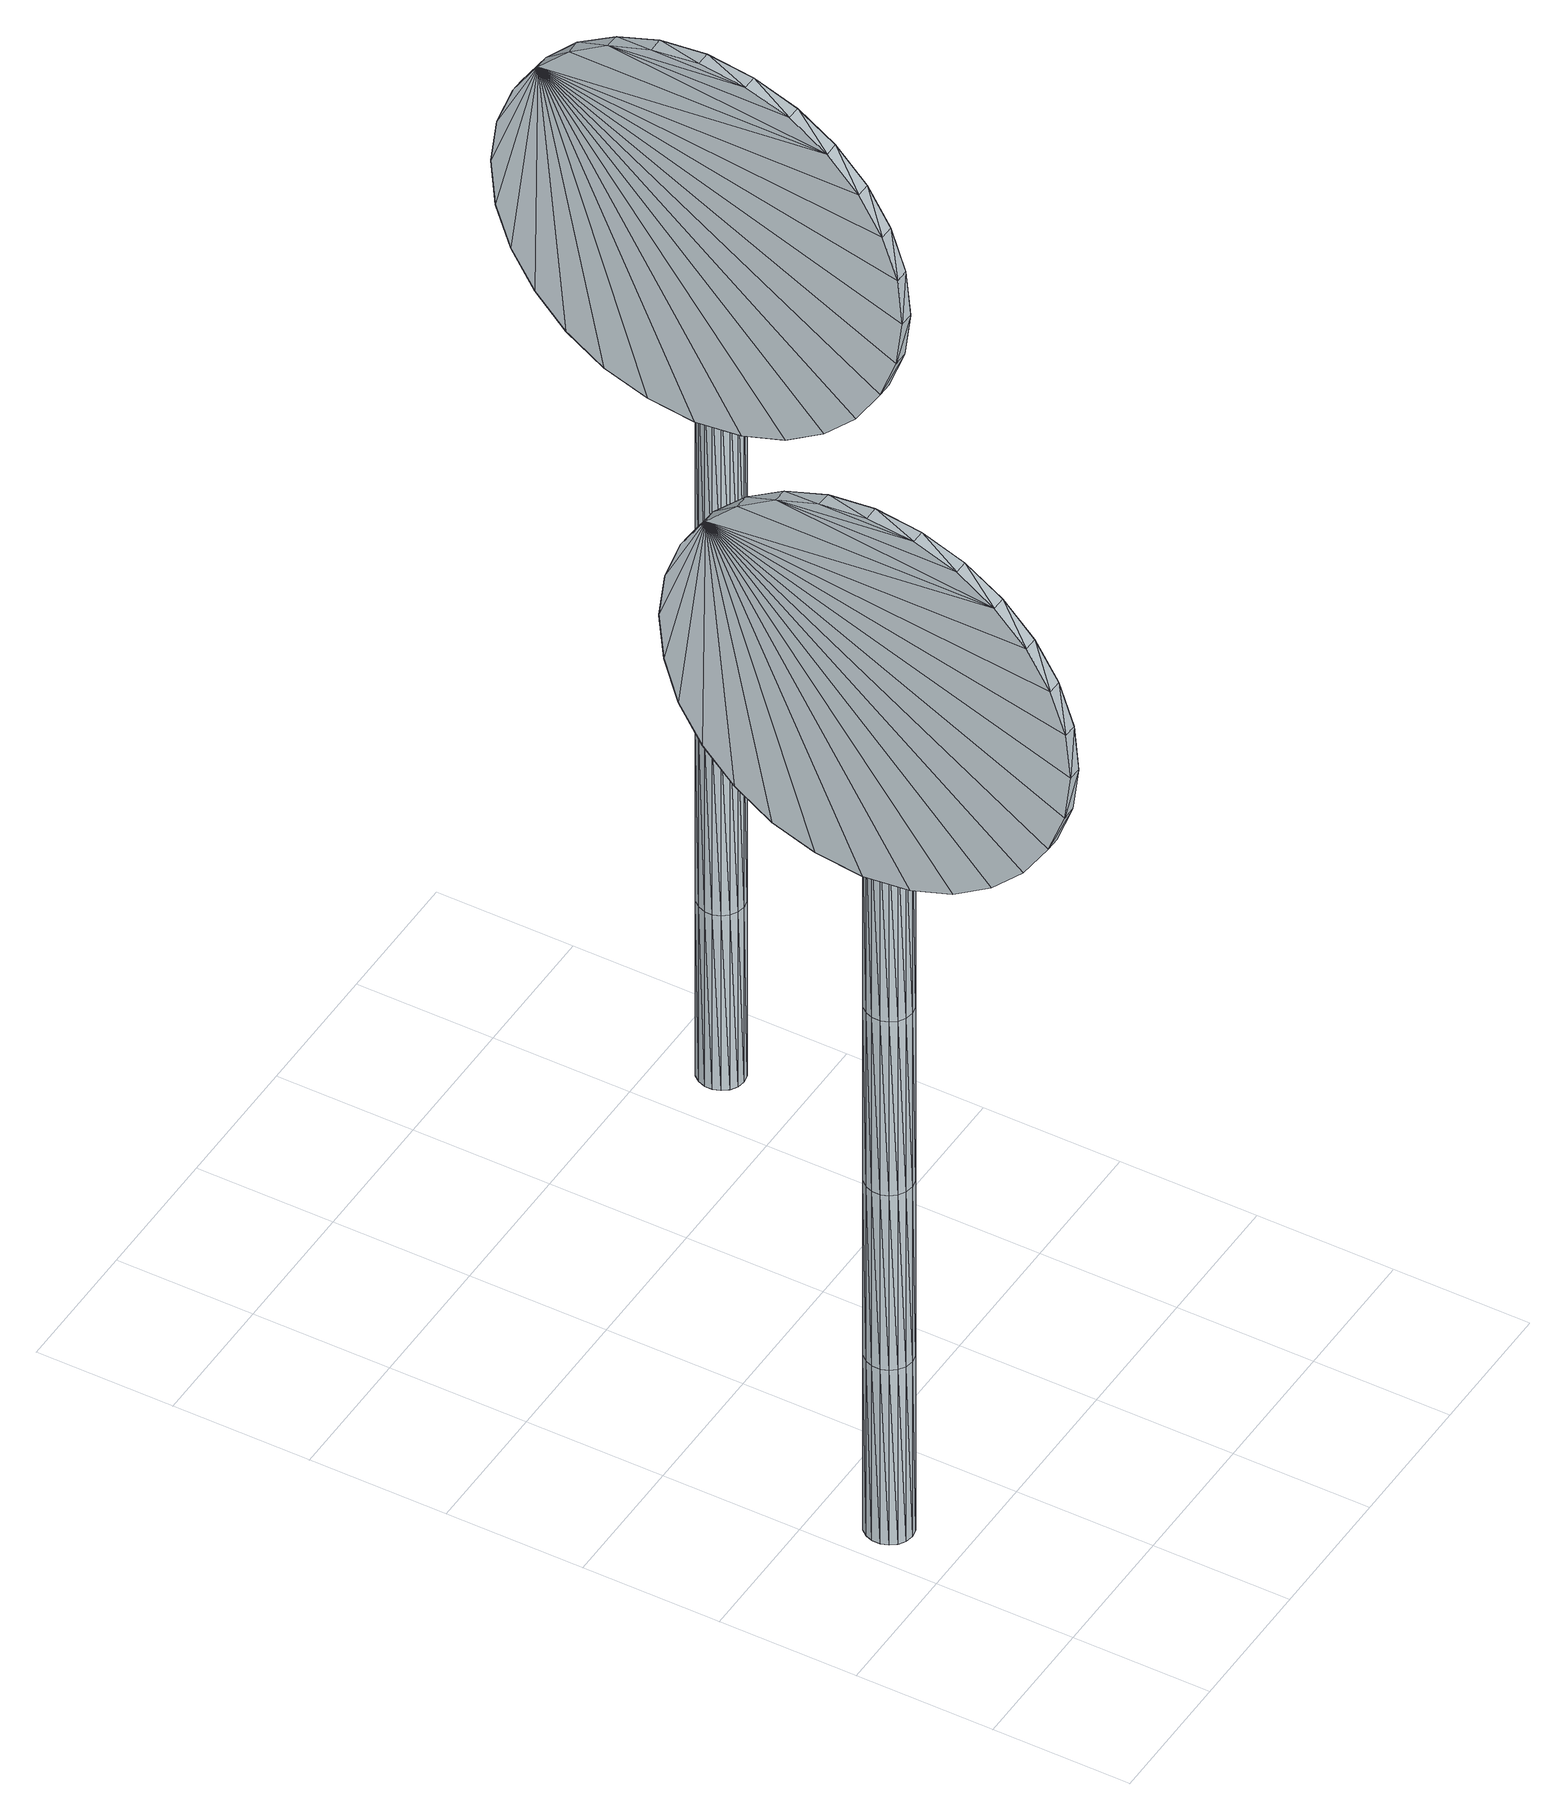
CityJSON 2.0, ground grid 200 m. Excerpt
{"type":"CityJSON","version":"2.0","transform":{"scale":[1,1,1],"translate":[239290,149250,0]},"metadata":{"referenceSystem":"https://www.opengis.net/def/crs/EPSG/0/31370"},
"CityObjects":{
"object1":{"type":"GenericCityObject","attributes":{"cluster":99,"mean_distance_to_centroid":0.0579,"new_centroid_x":239242.66,"new_centroid_y":149634.12,"mean_distance_to_camera":11.55,"H1":0,"H2":0,"Z_final":111.85,"cluster2":-1,"proj_x":239242.99,"proj_y":149637.24,"id_line":91481,"bearing_l":276.12,"distance":3.14,"orientation":"left","G_obj":96.12},"geometry":[{"type":"MultiSurface","lod":"2","boundaries":[[[0,1,2]],[[2,1,3]],[[3,1,4]],[[4,1,5]],[[5,1,6]],[[1,7,6]],[[1,8,7]],[[1,9,8]],[[1,10,9]],[[1,11,10]],[[1,12,11]],[[1,13,12]],[[1,14,13]],[[15,14,1]],[[16,15,1]],[[17,16,1]],[[18,17,1]],[[0,18,1]],[[19,20,0]],[[19,0,2]],[[21,19,2]],[[21,2,3]],[[21,3,22]],[[22,3,4]],[[22,4,23]],[[23,4,5]],[[23,5,24]],[[24,5,6]],[[24,6,25]],[[25,6,7]],[[25,7,26]],[[26,7,8]],[[26,8,27]],[[8,9,27]],[[27,9,28]],[[9,10,28]],[[10,29,28]],[[10,11,29]],[[11,30,29]],[[11,12,30]],[[30,12,31]],[[31,12,13]],[[31,13,32]],[[32,13,14]],[[32,14,33]],[[33,14,15]],[[33,15,34]],[[34,15,16]],[[34,16,35]],[[35,16,17]],[[36,35,17]],[[18,36,17]],[[20,36,18]],[[20,18,0]],[[37,38,20]],[[37,20,19]],[[39,37,19]],[[21,39,19]],[[39,21,40]],[[40,21,22]],[[40,22,41]],[[41,22,23]],[[41,23,42]],[[42,23,24]],[[42,24,43]],[[43,24,25]],[[43,25,44]],[[44,25,26]],[[26,45,44]],[[26,27,45]],[[27,46,45]],[[27,28,46]],[[28,47,46]],[[28,29,47]],[[47,29,48]],[[29,30,48]],[[48,30,49]],[[49,30,31]],[[49,31,50]],[[50,31,32]],[[50,32,51]],[[51,32,33]],[[51,33,52]],[[52,33,34]],[[52,34,53]],[[53,34,35]],[[54,53,35]],[[54,35,36]],[[38,54,36]],[[38,36,20]],[[55,56,38]],[[55,38,37]],[[57,55,37]],[[57,37,39]],[[57,39,58]],[[58,39,40]],[[58,40,59]],[[59,40,41]],[[59,41,60]],[[60,41,42]],[[60,42,61]],[[61,42,43]],[[61,43,62]],[[62,43,44]],[[44,63,62]],[[44,45,63]],[[45,64,63]],[[45,46,64]],[[46,65,64]],[[46,47,65]],[[47,66,65]],[[47,48,66]],[[66,48,67]],[[67,48,49]],[[67,49,68]],[[68,49,50]],[[68,50,69]],[[69,50,51]],[[69,51,70]],[[70,51,52]],[[70,52,71]],[[71,52,53]],[[72,71,53]],[[72,53,54]],[[56,72,54]],[[56,54,38]],[[73,74,56]],[[73,56,55]],[[75,73,55]],[[75,55,57]],[[75,57,76]],[[76,57,58]],[[76,58,77]],[[77,58,59]],[[77,59,78]],[[78,59,60]],[[78,60,79]],[[79,60,61]],[[79,61,80]],[[80,61,62]],[[62,81,80]],[[62,63,81]],[[63,82,81]],[[63,64,82]],[[64,83,82]],[[64,65,83]],[[65,84,83]],[[65,66,84]],[[84,66,85]],[[85,66,67]],[[85,67,86]],[[86,67,68]],[[86,68,87]],[[87,68,69]],[[87,69,88]],[[88,69,70]],[[88,70,89]],[[89,70,71]],[[90,89,71]],[[90,71,72]],[[74,90,72]],[[74,72,56]],[[91,92,74]],[[91,74,73]],[[93,91,73]],[[93,73,75]],[[93,75,94]],[[94,75,76]],[[94,76,95]],[[95,76,77]],[[95,77,96]],[[96,77,78]],[[96,78,97]],[[97,78,79]],[[97,79,98]],[[98,79,80]],[[80,99,98]],[[80,81,99]],[[81,100,99]],[[81,82,100]],[[82,101,100]],[[82,83,101]],[[83,102,101]],[[83,84,102]],[[102,84,103]],[[103,84,85]],[[103,85,104]],[[104,85,86]],[[104,86,105]],[[105,86,87]],[[105,87,106]],[[106,87,88]],[[106,88,107]],[[107,88,89]],[[108,107,89]],[[108,89,90]],[[92,108,90]],[[92,90,74]],[[92,91,109]],[[91,93,109]],[[93,94,109]],[[94,95,109]],[[95,96,109]],[[109,96,97]],[[109,97,98]],[[109,98,99]],[[109,99,100]],[[109,100,101]],[[109,101,102]],[[109,102,103]],[[109,103,104]],[[105,109,104]],[[106,109,105]],[[107,109,106]],[[108,109,107]],[[92,109,108]],[[110,111,112]],[[113,112,114]],[[115,112,113]],[[116,112,115]],[[117,112,116]],[[118,112,117]],[[119,112,118]],[[120,112,119]],[[121,112,120]],[[122,112,121]],[[122,123,112]],[[123,110,112]],[[111,124,112]],[[124,125,112]],[[125,126,112]],[[126,127,112]],[[127,128,112]],[[128,129,112]],[[129,130,112]],[[130,131,112]],[[112,131,132]],[[131,133,132]],[[131,134,133]],[[133,134,135]],[[133,135,136]],[[135,137,136]],[[133,136,138]],[[136,139,138]],[[136,137,139]],[[137,140,139]],[[137,135,140]],[[135,141,140]],[[135,134,141]],[[134,142,141]],[[134,131,142]],[[131,143,142]],[[131,130,143]],[[143,130,144]],[[144,130,129]],[[144,129,145]],[[145,129,128]],[[145,128,146]],[[146,127,147]],[[147,127,126]],[[147,126,148]],[[148,126,125]],[[148,125,149]],[[149,125,124]],[[150,149,124]],[[150,124,111]],[[151,150,111]],[[151,111,110]],[[152,151,110]],[[152,110,123]],[[146,128,127]],[[153,123,122]],[[154,153,122]],[[154,122,121]],[[155,154,121]],[[155,121,120]],[[156,155,120]],[[156,120,119]],[[157,156,119]],[[157,119,118]],[[157,118,158]],[[158,118,117]],[[158,117,159]],[[153,152,123]],[[159,117,116]],[[159,116,160]],[[160,116,115]],[[160,115,161]],[[161,115,113]],[[161,113,162]],[[162,113,114]],[[162,114,163]],[[163,114,112]],[[163,112,164]],[[164,112,132]],[[132,165,164]],[[132,133,165]],[[133,138,165]],[[138,139,140]],[[161,162,163]],[[160,161,163]],[[159,160,163]],[[158,159,163]],[[157,158,163]],[[156,157,163]],[[155,156,163]],[[154,155,163]],[[153,154,163]],[[153,163,152]],[[152,163,151]],[[151,163,150]],[[150,163,149]],[[149,163,148]],[[148,163,147]],[[147,163,146]],[[146,163,145]],[[145,163,144]],[[144,163,143]],[[143,163,142]],[[163,164,142]],[[142,164,165]],[[142,165,141]],[[165,140,141]],[[165,138,140]],[[166,167,168]],[[168,167,169]],[[170,168,169]],[[170,169,171]],[[170,171,172]],[[172,171,173]],[[172,173,174]],[[174,173,175]],[[174,175,176]],[[176,175,177]],[[176,177,178]],[[178,177,179]],[[178,179,180]],[[180,179,181]],[[180,181,182]],[[182,181,183]],[[182,183,184]],[[184,183,185]],[[184,185,186]],[[186,185,187]],[[186,187,188]],[[188,187,189]],[[188,189,190]],[[190,189,191]],[[192,190,191]],[[192,191,193]],[[194,192,193]],[[194,193,195]],[[196,194,195]],[[196,195,197]],[[198,196,197]],[[198,197,199]],[[200,198,199]],[[200,199,201]],[[202,200,201]],[[202,201,203]],[[204,202,203]],[[204,203,205]],[[206,204,205]],[[206,205,207]],[[208,206,207]],[[208,207,209]],[[210,208,209]],[[210,209,211]],[[212,210,211]],[[212,211,213]],[[214,212,213]],[[214,213,215]],[[216,214,215]],[[216,215,217]],[[216,217,218]],[[218,217,219]],[[218,219,220]],[[220,219,221]],[[220,221,222]],[[222,221,223]],[[222,223,224]],[[224,223,225]],[[224,225,226]],[[226,225,227]],[[226,227,228]],[[228,227,229]],[[228,229,230]],[[230,229,231]],[[230,231,232]],[[232,231,233]],[[232,233,234]],[[234,233,235]],[[234,235,236]],[[236,235,237]],[[238,236,237]],[[238,237,239]],[[238,239,240]],[[240,239,241]],[[241,242,240]],[[241,243,242]],[[242,243,244]],[[244,243,245]],[[244,245,246]],[[246,245,247]],[[246,247,248]],[[248,247,249]],[[248,249,250]],[[250,249,251]],[[250,251,252]],[[252,251,253]],[[252,253,254]],[[254,253,255]],[[254,255,256]],[[256,255,257]],[[256,257,258]],[[258,257,259]],[[258,259,260]],[[260,259,261]],[[260,261,262]],[[262,261,263]],[[262,263,264]],[[264,263,265]],[[264,265,266]],[[266,265,267]],[[267,268,266]],[[267,269,268]],[[269,270,268]],[[269,271,270]],[[271,272,270]],[[271,273,272]],[[273,274,272]],[[273,275,274]],[[275,276,274]],[[275,277,276]],[[277,278,276]],[[277,279,278]],[[279,280,278]],[[279,281,280]],[[281,282,280]],[[281,283,282]],[[283,284,282]],[[283,285,284]],[[285,286,284]],[[285,287,286]],[[287,288,286]],[[287,289,288]],[[288,289,290]],[[290,289,291]],[[290,291,292]],[[292,291,293]],[[292,293,294]],[[294,293,295]],[[294,295,296]],[[296,295,297]],[[296,297,298]],[[298,297,299]],[[298,299,300]],[[300,299,301]],[[300,301,302]],[[302,301,303]],[[302,303,304]],[[304,303,305]],[[304,305,306]],[[306,305,307]],[[306,307,308]],[[308,307,309]],[[308,309,310]],[[310,309,311]],[[310,311,312]],[[312,311,313]],[[313,166,312]],[[313,167,166]],[[169,167,313]],[[169,313,171]],[[171,313,311]],[[173,171,311]],[[173,311,309]],[[175,173,309]],[[175,309,307]],[[177,175,307]],[[177,307,305]],[[179,177,305]],[[179,305,303]],[[181,179,303]],[[181,303,301]],[[183,181,301]],[[183,301,299]],[[183,299,297]],[[185,183,297]],[[185,297,295]],[[187,185,295]],[[187,295,293]],[[187,293,291]],[[189,187,291]],[[189,291,289]],[[189,289,287]],[[189,287,285]],[[191,189,285]],[[191,285,283]],[[193,191,283]],[[195,193,283]],[[195,283,281]],[[197,195,281]],[[199,197,281]],[[201,199,281]],[[201,281,279]],[[203,201,279]],[[205,203,279]],[[205,279,277]],[[205,277,207]],[[207,277,209]],[[209,277,275]],[[209,275,211]],[[211,275,273]],[[211,273,213]],[[213,273,271]],[[213,271,215]],[[215,271,269]],[[215,269,217]],[[217,269,219]],[[219,269,267]],[[219,267,221]],[[221,267,265]],[[221,265,223]],[[223,265,263]],[[223,263,225]],[[225,263,261]],[[225,261,227]],[[227,261,259]],[[227,259,229]],[[229,259,257]],[[229,257,255]],[[229,255,231]],[[231,255,253]],[[231,253,233]],[[233,253,251]],[[233,251,235]],[[251,249,235]],[[235,249,247]],[[235,247,237]],[[247,245,237]],[[237,245,243]],[[237,243,239]],[[239,243,241]],[[238,240,242]],[[168,312,166]],[[170,312,168]],[[170,310,312]],[[172,310,170]],[[172,308,310]],[[174,308,172]],[[174,306,308]],[[176,306,174]],[[176,304,306]],[[178,304,176]],[[178,302,304]],[[180,302,178]],[[180,300,302]],[[182,300,180]],[[182,298,300]],[[182,296,298]],[[184,296,182]],[[184,294,296]],[[186,294,184]],[[186,292,294]],[[186,290,292]],[[188,290,186]],[[188,288,290]],[[188,286,288]],[[188,284,286]],[[190,284,188]],[[190,282,284]],[[192,282,190]],[[194,282,192]],[[194,280,282]],[[196,280,194]],[[198,280,196]],[[200,280,198]],[[200,278,280]],[[202,278,200]],[[204,278,202]],[[204,276,278]],[[204,206,276]],[[206,208,276]],[[208,274,276]],[[208,210,274]],[[210,272,274]],[[210,212,272]],[[212,270,272]],[[212,214,270]],[[214,268,270]],[[214,216,268]],[[216,218,268]],[[218,266,268]],[[218,220,266]],[[220,264,266]],[[220,222,264]],[[222,262,264]],[[222,224,262]],[[224,260,262]],[[224,226,260]],[[226,258,260]],[[226,228,258]],[[228,256,258]],[[228,254,256]],[[228,230,254]],[[230,252,254]],[[230,232,252]],[[232,250,252]],[[232,234,250]],[[250,234,248]],[[234,246,248]],[[234,236,246]],[[246,236,244]],[[236,242,244]],[[236,238,242]],[[314,315,316]],[[316,315,317]],[[318,316,317]],[[318,317,319]],[[318,319,320]],[[320,319,321]],[[320,321,322]],[[322,321,323]],[[322,323,324]],[[324,323,325]],[[324,325,326]],[[326,325,327]],[[326,327,328]],[[328,327,329]],[[328,329,330]],[[330,329,331]],[[330,331,332]],[[332,331,333]],[[332,333,334]],[[334,333,335]],[[334,335,336]],[[336,335,337]],[[336,337,338]],[[338,337,339]],[[340,338,339]],[[340,339,341]],[[342,340,341]],[[342,341,343]],[[344,342,343]],[[344,343,345]],[[346,344,345]],[[346,345,347]],[[348,346,347]],[[348,347,349]],[[350,348,349]],[[350,349,351]],[[352,350,351]],[[352,351,353]],[[354,352,353]],[[354,353,355]],[[356,354,355]],[[356,355,357]],[[358,356,357]],[[358,357,359]],[[360,358,359]],[[360,359,361]],[[362,360,361]],[[362,361,363]],[[364,362,363]],[[364,363,365]],[[364,365,366]],[[366,365,367]],[[366,367,368]],[[368,367,369]],[[368,369,370]],[[370,369,371]],[[370,371,372]],[[372,371,373]],[[372,373,374]],[[374,373,375]],[[374,375,376]],[[376,375,377]],[[376,377,378]],[[378,377,379]],[[378,379,380]],[[380,379,381]],[[380,381,382]],[[382,381,383]],[[382,383,384]],[[384,383,385]],[[386,384,385]],[[386,385,387]],[[386,387,388]],[[388,387,389]],[[389,390,388]],[[389,391,390]],[[390,391,392]],[[392,391,393]],[[392,393,394]],[[394,393,395]],[[394,395,396]],[[396,395,397]],[[396,397,398]],[[398,397,399]],[[398,399,400]],[[400,399,401]],[[400,401,402]],[[402,401,403]],[[402,403,404]],[[404,403,405]],[[404,405,406]],[[406,405,407]],[[406,407,408]],[[408,407,409]],[[408,409,410]],[[410,409,411]],[[410,411,412]],[[412,411,413]],[[412,413,414]],[[414,413,415]],[[415,416,414]],[[415,417,416]],[[417,418,416]],[[417,419,418]],[[419,420,418]],[[419,421,420]],[[421,422,420]],[[421,423,422]],[[423,424,422]],[[423,425,424]],[[425,426,424]],[[425,427,426]],[[427,428,426]],[[427,429,428]],[[429,430,428]],[[429,431,430]],[[431,432,430]],[[431,433,432]],[[433,434,432]],[[433,435,434]],[[435,436,434]],[[435,437,436]],[[436,437,438]],[[438,437,439]],[[438,439,440]],[[440,439,441]],[[440,441,442]],[[442,441,443]],[[442,443,444]],[[444,443,445]],[[444,445,446]],[[446,445,447]],[[446,447,448]],[[448,447,449]],[[448,449,450]],[[450,449,451]],[[450,451,452]],[[452,451,453]],[[452,453,454]],[[454,453,455]],[[454,455,456]],[[456,455,457]],[[456,457,458]],[[458,457,459]],[[458,459,460]],[[460,459,461]],[[461,314,460]],[[461,315,314]],[[317,315,461]],[[317,461,319]],[[319,461,459]],[[321,319,459]],[[321,459,457]],[[323,321,457]],[[323,457,455]],[[325,323,455]],[[325,455,453]],[[327,325,453]],[[327,453,451]],[[329,327,451]],[[329,451,449]],[[331,329,449]],[[331,449,447]],[[331,447,445]],[[333,331,445]],[[333,445,443]],[[335,333,443]],[[335,443,441]],[[335,441,439]],[[337,335,439]],[[337,439,437]],[[337,437,435]],[[337,435,433]],[[339,337,433]],[[339,433,431]],[[341,339,431]],[[343,341,431]],[[343,431,429]],[[345,343,429]],[[347,345,429]],[[349,347,429]],[[349,429,427]],[[351,349,427]],[[353,351,427]],[[353,427,425]],[[353,425,355]],[[355,425,357]],[[357,425,423]],[[357,423,359]],[[359,423,421]],[[359,421,361]],[[361,421,419]],[[361,419,363]],[[363,419,417]],[[363,417,365]],[[365,417,367]],[[367,417,415]],[[367,415,369]],[[369,415,413]],[[369,413,371]],[[371,413,411]],[[371,411,373]],[[373,411,409]],[[373,409,375]],[[375,409,407]],[[375,407,377]],[[377,407,405]],[[377,405,403]],[[377,403,379]],[[379,403,401]],[[379,401,381]],[[381,401,399]],[[381,399,383]],[[399,397,383]],[[383,397,395]],[[383,395,385]],[[395,393,385]],[[385,393,391]],[[385,391,387]],[[387,391,389]],[[386,388,390]],[[316,460,314]],[[318,460,316]],[[318,458,460]],[[320,458,318]],[[320,456,458]],[[322,456,320]],[[322,454,456]],[[324,454,322]],[[324,452,454]],[[326,452,324]],[[326,450,452]],[[328,450,326]],[[328,448,450]],[[330,448,328]],[[330,446,448]],[[330,444,446]],[[332,444,330]],[[332,442,444]],[[334,442,332]],[[334,440,442]],[[334,438,440]],[[336,438,334]],[[336,436,438]],[[336,434,436]],[[336,432,434]],[[338,432,336]],[[338,430,432]],[[340,430,338]],[[342,430,340]],[[342,428,430]],[[344,428,342]],[[346,428,344]],[[348,428,346]],[[348,426,428]],[[350,426,348]],[[352,426,350]],[[352,424,426]],[[352,354,424]],[[354,356,424]],[[356,422,424]],[[356,358,422]],[[358,420,422]],[[358,360,420]],[[360,418,420]],[[360,362,418]],[[362,416,418]],[[362,364,416]],[[364,366,416]],[[366,414,416]],[[366,368,414]],[[368,412,414]],[[368,370,412]],[[370,410,412]],[[370,372,410]],[[372,408,410]],[[372,374,408]],[[374,406,408]],[[374,376,406]],[[376,404,406]],[[376,402,404]],[[376,378,402]],[[378,400,402]],[[378,380,400]],[[380,398,400]],[[380,382,398]],[[398,382,396]],[[382,394,396]],[[382,384,394]],[[394,384,392]],[[384,390,392]],[[384,386,390]]]}]},
"object2":{"type":"GenericCityObject","attributes":{"cluster":101,"mean_distance_to_centroid":0.0885,"new_centroid_x":239870.5,"new_centroid_y":150247.62,"mean_distance_to_camera":8.76,"H1":0,"H2":0,"Z_final":107.35,"cluster2":-1,"proj_x":239869.89,"proj_y":150242.12,"id_line":83734,"bearing_l":96.37,"distance":5.54,"orientation":"left","G_obj":276.37},"geometry":[{"type":"MultiSurface","lod":"2","boundaries":[[[462,463,464]],[[464,463,465]],[[465,463,466]],[[466,463,467]],[[467,463,468]],[[463,469,468]],[[463,470,469]],[[463,471,470]],[[463,472,471]],[[463,473,472]],[[463,474,473]],[[463,475,474]],[[463,476,475]],[[477,476,463]],[[478,477,463]],[[479,478,463]],[[480,479,463]],[[462,480,463]],[[481,482,462]],[[481,462,464]],[[483,481,464]],[[483,464,465]],[[483,465,484]],[[484,465,466]],[[484,466,485]],[[485,466,467]],[[485,467,486]],[[486,467,468]],[[486,468,487]],[[487,468,469]],[[487,469,488]],[[488,469,470]],[[488,470,489]],[[470,471,489]],[[489,471,490]],[[471,472,490]],[[472,491,490]],[[472,473,491]],[[473,492,491]],[[473,474,492]],[[492,474,493]],[[493,474,475]],[[493,475,494]],[[494,475,476]],[[494,476,495]],[[495,476,477]],[[495,477,496]],[[496,477,478]],[[496,478,497]],[[497,478,479]],[[498,497,479]],[[480,498,479]],[[482,498,480]],[[482,480,462]],[[499,500,482]],[[499,482,481]],[[501,499,481]],[[483,501,481]],[[501,483,502]],[[502,483,484]],[[502,484,503]],[[503,484,485]],[[503,485,504]],[[504,485,486]],[[504,486,505]],[[505,486,487]],[[505,487,506]],[[506,487,488]],[[488,507,506]],[[488,489,507]],[[489,508,507]],[[489,490,508]],[[490,509,508]],[[490,491,509]],[[509,491,510]],[[491,492,510]],[[510,492,511]],[[511,492,493]],[[511,493,512]],[[512,493,494]],[[512,494,513]],[[513,494,495]],[[513,495,514]],[[514,495,496]],[[514,496,515]],[[515,496,497]],[[516,515,497]],[[516,497,498]],[[500,516,498]],[[500,498,482]],[[517,518,500]],[[517,500,499]],[[519,517,499]],[[519,499,501]],[[519,501,520]],[[520,501,502]],[[520,502,521]],[[521,502,503]],[[521,503,522]],[[522,503,504]],[[522,504,523]],[[523,504,505]],[[523,505,524]],[[524,505,506]],[[506,525,524]],[[506,507,525]],[[507,526,525]],[[507,508,526]],[[508,527,526]],[[508,509,527]],[[509,528,527]],[[509,510,528]],[[528,510,529]],[[529,510,511]],[[529,511,530]],[[530,511,512]],[[530,512,531]],[[531,512,513]],[[531,513,532]],[[532,513,514]],[[532,514,533]],[[533,514,515]],[[534,533,515]],[[534,515,516]],[[518,534,516]],[[518,516,500]],[[535,536,518]],[[535,518,517]],[[537,535,517]],[[537,517,519]],[[537,519,538]],[[538,519,520]],[[538,520,539]],[[539,520,521]],[[539,521,540]],[[540,521,522]],[[540,522,541]],[[541,522,523]],[[541,523,542]],[[542,523,524]],[[524,543,542]],[[524,525,543]],[[525,544,543]],[[525,526,544]],[[526,545,544]],[[526,527,545]],[[527,546,545]],[[527,528,546]],[[546,528,547]],[[547,528,529]],[[547,529,548]],[[548,529,530]],[[548,530,549]],[[549,530,531]],[[549,531,550]],[[550,531,532]],[[550,532,551]],[[551,532,533]],[[552,551,533]],[[552,533,534]],[[536,552,534]],[[536,534,518]],[[553,554,536]],[[553,536,535]],[[555,553,535]],[[555,535,537]],[[555,537,556]],[[556,537,538]],[[556,538,557]],[[557,538,539]],[[557,539,558]],[[558,539,540]],[[558,540,559]],[[559,540,541]],[[559,541,560]],[[560,541,542]],[[542,561,560]],[[542,543,561]],[[543,562,561]],[[543,544,562]],[[544,563,562]],[[544,545,563]],[[545,564,563]],[[545,546,564]],[[564,546,565]],[[565,546,547]],[[565,547,566]],[[566,547,548]],[[566,548,567]],[[567,548,549]],[[567,549,568]],[[568,549,550]],[[568,550,569]],[[569,550,551]],[[570,569,551]],[[570,551,552]],[[554,570,552]],[[554,552,536]],[[554,553,571]],[[553,555,571]],[[555,556,571]],[[556,557,571]],[[557,558,571]],[[571,558,559]],[[571,559,560]],[[571,560,561]],[[571,561,562]],[[571,562,563]],[[571,563,564]],[[571,564,565]],[[571,565,566]],[[567,571,566]],[[568,571,567]],[[569,571,568]],[[570,571,569]],[[554,571,570]],[[572,573,574]],[[575,574,576]],[[577,574,575]],[[578,574,577]],[[579,574,578]],[[580,574,579]],[[581,574,580]],[[582,574,581]],[[583,574,582]],[[584,574,583]],[[584,585,574]],[[585,572,574]],[[573,586,574]],[[586,587,574]],[[587,588,574]],[[588,589,574]],[[589,590,574]],[[590,591,574]],[[591,592,574]],[[592,593,574]],[[574,593,594]],[[593,595,594]],[[593,596,595]],[[595,596,597]],[[595,597,598]],[[597,599,598]],[[595,598,600]],[[598,601,600]],[[598,599,601]],[[599,602,601]],[[599,597,602]],[[597,603,602]],[[597,596,603]],[[596,604,603]],[[596,593,604]],[[593,605,604]],[[593,592,605]],[[605,592,606]],[[606,592,591]],[[606,591,607]],[[607,591,590]],[[607,590,608]],[[608,589,609]],[[609,589,588]],[[609,588,610]],[[610,588,587]],[[610,587,611]],[[611,587,586]],[[612,611,586]],[[612,586,573]],[[613,612,573]],[[613,573,572]],[[614,613,572]],[[614,572,585]],[[608,590,589]],[[615,585,584]],[[616,615,584]],[[616,584,583]],[[617,616,583]],[[617,583,582]],[[618,617,582]],[[618,582,581]],[[619,618,581]],[[619,581,580]],[[619,580,620]],[[620,580,579]],[[620,579,621]],[[615,614,585]],[[621,579,578]],[[621,578,622]],[[622,578,577]],[[622,577,623]],[[623,577,575]],[[623,575,624]],[[624,575,576]],[[624,576,625]],[[625,576,574]],[[625,574,626]],[[626,574,594]],[[594,627,626]],[[594,595,627]],[[595,600,627]],[[600,601,602]],[[623,624,625]],[[622,623,625]],[[621,622,625]],[[620,621,625]],[[619,620,625]],[[618,619,625]],[[617,618,625]],[[616,617,625]],[[615,616,625]],[[615,625,614]],[[614,625,613]],[[613,625,612]],[[612,625,611]],[[611,625,610]],[[610,625,609]],[[609,625,608]],[[608,625,607]],[[607,625,606]],[[606,625,605]],[[605,625,604]],[[625,626,604]],[[604,626,627]],[[604,627,603]],[[627,602,603]],[[627,600,602]],[[628,629,630]],[[630,629,631]],[[632,630,631]],[[632,631,633]],[[632,633,634]],[[634,633,635]],[[634,635,636]],[[636,635,637]],[[636,637,638]],[[638,637,639]],[[638,639,640]],[[640,639,641]],[[640,641,642]],[[642,641,643]],[[642,643,644]],[[644,643,645]],[[644,645,646]],[[646,645,647]],[[646,647,648]],[[648,647,649]],[[648,649,650]],[[650,649,651]],[[650,651,652]],[[652,651,653]],[[654,652,653]],[[654,653,655]],[[656,654,655]],[[656,655,657]],[[658,656,657]],[[658,657,659]],[[660,658,659]],[[660,659,661]],[[662,660,661]],[[662,661,663]],[[664,662,663]],[[664,663,665]],[[666,664,665]],[[666,665,667]],[[668,666,667]],[[668,667,669]],[[670,668,669]],[[670,669,671]],[[672,670,671]],[[672,671,673]],[[674,672,673]],[[674,673,675]],[[676,674,675]],[[676,675,677]],[[678,676,677]],[[678,677,679]],[[678,679,680]],[[680,679,681]],[[680,681,682]],[[682,681,683]],[[682,683,684]],[[684,683,685]],[[684,685,686]],[[686,685,687]],[[686,687,688]],[[688,687,689]],[[688,689,690]],[[690,689,691]],[[690,691,692]],[[692,691,693]],[[692,693,694]],[[694,693,695]],[[694,695,696]],[[696,695,697]],[[696,697,698]],[[698,697,699]],[[700,698,699]],[[700,699,701]],[[700,701,702]],[[702,701,703]],[[703,704,702]],[[703,705,704]],[[704,705,706]],[[706,705,707]],[[706,707,708]],[[708,707,709]],[[708,709,710]],[[710,709,711]],[[710,711,712]],[[712,711,713]],[[712,713,714]],[[714,713,715]],[[714,715,716]],[[716,715,717]],[[716,717,718]],[[718,717,719]],[[718,719,720]],[[720,719,721]],[[720,721,722]],[[722,721,723]],[[722,723,724]],[[724,723,725]],[[724,725,726]],[[726,725,727]],[[726,727,728]],[[728,727,729]],[[728,729,730]],[[730,729,731]],[[731,732,730]],[[731,733,732]],[[733,734,732]],[[733,735,734]],[[735,736,734]],[[735,737,736]],[[737,738,736]],[[737,739,738]],[[739,740,738]],[[739,741,740]],[[741,742,740]],[[741,743,742]],[[743,744,742]],[[743,745,744]],[[745,746,744]],[[745,747,746]],[[747,748,746]],[[747,749,748]],[[749,750,748]],[[749,751,750]],[[751,752,750]],[[751,753,752]],[[752,753,754]],[[754,753,755]],[[754,755,756]],[[756,755,757]],[[756,757,758]],[[758,757,759]],[[758,759,760]],[[760,759,761]],[[760,761,762]],[[762,761,763]],[[762,763,764]],[[764,763,765]],[[764,765,766]],[[766,765,767]],[[766,767,768]],[[768,767,769]],[[768,769,770]],[[770,769,771]],[[770,771,772]],[[772,771,773]],[[772,773,774]],[[774,773,775]],[[775,628,774]],[[775,629,628]],[[631,629,775]],[[631,775,633]],[[633,775,773]],[[635,633,773]],[[635,773,771]],[[637,635,771]],[[637,771,769]],[[639,637,769]],[[639,769,767]],[[641,639,767]],[[641,767,765]],[[643,641,765]],[[643,765,763]],[[645,643,763]],[[645,763,761]],[[645,761,759]],[[647,645,759]],[[647,759,757]],[[649,647,757]],[[649,757,755]],[[651,649,755]],[[651,755,753]],[[651,753,751]],[[651,751,749]],[[653,651,749]],[[653,749,747]],[[655,653,747]],[[657,655,747]],[[657,747,745]],[[659,657,745]],[[661,659,745]],[[663,661,745]],[[663,745,743]],[[665,663,743]],[[667,665,743]],[[667,743,741]],[[667,741,669]],[[669,741,671]],[[671,741,739]],[[671,739,673]],[[673,739,737]],[[673,737,675]],[[675,737,735]],[[675,735,677]],[[677,735,733]],[[677,733,679]],[[679,733,681]],[[681,733,731]],[[681,731,683]],[[683,731,729]],[[683,729,685]],[[685,729,727]],[[685,727,687]],[[687,727,725]],[[687,725,723]],[[687,723,689]],[[689,723,721]],[[689,721,691]],[[691,721,719]],[[691,719,717]],[[691,717,693]],[[693,717,715]],[[693,715,695]],[[695,715,713]],[[695,713,697]],[[713,711,697]],[[697,711,709]],[[697,709,699]],[[709,707,699]],[[699,707,705]],[[699,705,701]],[[701,705,703]],[[700,702,704]],[[630,774,628]],[[632,774,630]],[[632,772,774]],[[634,772,632]],[[634,770,772]],[[636,770,634]],[[636,768,770]],[[638,768,636]],[[638,766,768]],[[640,766,638]],[[640,764,766]],[[642,764,640]],[[642,762,764]],[[644,762,642]],[[644,760,762]],[[644,758,760]],[[646,758,644]],[[646,756,758]],[[648,756,646]],[[648,754,756]],[[650,754,648]],[[650,752,754]],[[650,750,752]],[[650,748,750]],[[652,748,650]],[[652,746,748]],[[654,746,652]],[[656,746,654]],[[656,744,746]],[[658,744,656]],[[660,744,658]],[[662,744,660]],[[662,742,744]],[[664,742,662]],[[666,742,664]],[[666,740,742]],[[666,668,740]],[[668,670,740]],[[670,738,740]],[[670,672,738]],[[672,736,738]],[[672,674,736]],[[674,734,736]],[[674,676,734]],[[676,732,734]],[[676,678,732]],[[678,680,732]],[[680,730,732]],[[680,682,730]],[[682,728,730]],[[682,684,728]],[[684,726,728]],[[684,686,726]],[[686,724,726]],[[686,722,724]],[[686,688,722]],[[688,720,722]],[[688,690,720]],[[690,718,720]],[[690,716,718]],[[690,692,716]],[[692,714,716]],[[692,694,714]],[[694,712,714]],[[694,696,712]],[[712,696,710]],[[696,708,710]],[[696,698,708]],[[708,698,706]],[[698,704,706]],[[698,700,704]],[[776,777,778]],[[778,777,779]],[[780,778,779]],[[780,779,781]],[[780,781,782]],[[782,781,783]],[[782,783,784]],[[784,783,785]],[[784,785,786]],[[786,785,787]],[[786,787,788]],[[788,787,789]],[[788,789,790]],[[790,789,791]],[[790,791,792]],[[792,791,793]],[[792,793,794]],[[794,793,795]],[[794,795,796]],[[796,795,797]],[[796,797,798]],[[798,797,799]],[[798,799,800]],[[800,799,801]],[[802,800,801]],[[802,801,803]],[[804,802,803]],[[804,803,805]],[[806,804,805]],[[806,805,807]],[[808,806,807]],[[808,807,809]],[[810,808,809]],[[810,809,811]],[[812,810,811]],[[812,811,813]],[[814,812,813]],[[814,813,815]],[[816,814,815]],[[816,815,817]],[[818,816,817]],[[818,817,819]],[[820,818,819]],[[820,819,821]],[[822,820,821]],[[822,821,823]],[[824,822,823]],[[824,823,825]],[[826,824,825]],[[826,825,827]],[[826,827,828]],[[828,827,829]],[[828,829,830]],[[830,829,831]],[[830,831,832]],[[832,831,833]],[[832,833,834]],[[834,833,835]],[[834,835,836]],[[836,835,837]],[[836,837,838]],[[838,837,839]],[[838,839,840]],[[840,839,841]],[[840,841,842]],[[842,841,843]],[[842,843,844]],[[844,843,845]],[[844,845,846]],[[846,845,847]],[[848,846,847]],[[848,847,849]],[[848,849,850]],[[850,849,851]],[[851,852,850]],[[851,853,852]],[[852,853,854]],[[854,853,855]],[[854,855,856]],[[856,855,857]],[[856,857,858]],[[858,857,859]],[[858,859,860]],[[860,859,861]],[[860,861,862]],[[862,861,863]],[[862,863,864]],[[864,863,865]],[[864,865,866]],[[866,865,867]],[[866,867,868]],[[868,867,869]],[[868,869,870]],[[870,869,871]],[[870,871,872]],[[872,871,873]],[[872,873,874]],[[874,873,875]],[[874,875,876]],[[876,875,877]],[[876,877,878]],[[878,877,879]],[[879,880,878]],[[879,881,880]],[[881,882,880]],[[881,883,882]],[[883,884,882]],[[883,885,884]],[[885,886,884]],[[885,887,886]],[[887,888,886]],[[887,889,888]],[[889,890,888]],[[889,891,890]],[[891,892,890]],[[891,893,892]],[[893,894,892]],[[893,895,894]],[[895,896,894]],[[895,897,896]],[[897,898,896]],[[897,899,898]],[[899,900,898]],[[899,901,900]],[[900,901,902]],[[902,901,903]],[[902,903,904]],[[904,903,905]],[[904,905,906]],[[906,905,907]],[[906,907,908]],[[908,907,909]],[[908,909,910]],[[910,909,911]],[[910,911,912]],[[912,911,913]],[[912,913,914]],[[914,913,915]],[[914,915,916]],[[916,915,917]],[[916,917,918]],[[918,917,919]],[[918,919,920]],[[920,919,921]],[[920,921,922]],[[922,921,923]],[[923,776,922]],[[923,777,776]],[[779,777,923]],[[779,923,781]],[[781,923,921]],[[783,781,921]],[[783,921,919]],[[785,783,919]],[[785,919,917]],[[787,785,917]],[[787,917,915]],[[789,787,915]],[[789,915,913]],[[791,789,913]],[[791,913,911]],[[793,791,911]],[[793,911,909]],[[793,909,907]],[[795,793,907]],[[795,907,905]],[[797,795,905]],[[797,905,903]],[[799,797,903]],[[799,903,901]],[[799,901,899]],[[799,899,897]],[[801,799,897]],[[801,897,895]],[[803,801,895]],[[805,803,895]],[[805,895,893]],[[807,805,893]],[[809,807,893]],[[811,809,893]],[[811,893,891]],[[813,811,891]],[[815,813,891]],[[815,891,889]],[[815,889,817]],[[817,889,819]],[[819,889,887]],[[819,887,821]],[[821,887,885]],[[821,885,823]],[[823,885,883]],[[823,883,825]],[[825,883,881]],[[825,881,827]],[[827,881,829]],[[829,881,879]],[[829,879,831]],[[831,879,877]],[[831,877,833]],[[833,877,875]],[[833,875,835]],[[835,875,873]],[[835,873,871]],[[835,871,837]],[[837,871,869]],[[837,869,839]],[[839,869,867]],[[839,867,865]],[[839,865,841]],[[841,865,863]],[[841,863,843]],[[843,863,861]],[[843,861,845]],[[861,859,845]],[[845,859,857]],[[845,857,847]],[[857,855,847]],[[847,855,853]],[[847,853,849]],[[849,853,851]],[[848,850,852]],[[778,922,776]],[[780,922,778]],[[780,920,922]],[[782,920,780]],[[782,918,920]],[[784,918,782]],[[784,916,918]],[[786,916,784]],[[786,914,916]],[[788,914,786]],[[788,912,914]],[[790,912,788]],[[790,910,912]],[[792,910,790]],[[792,908,910]],[[792,906,908]],[[794,906,792]],[[794,904,906]],[[796,904,794]],[[796,902,904]],[[798,902,796]],[[798,900,902]],[[798,898,900]],[[798,896,898]],[[800,896,798]],[[800,894,896]],[[802,894,800]],[[804,894,802]],[[804,892,894]],[[806,892,804]],[[808,892,806]],[[810,892,808]],[[810,890,892]],[[812,890,810]],[[814,890,812]],[[814,888,890]],[[814,816,888]],[[816,818,888]],[[818,886,888]],[[818,820,886]],[[820,884,886]],[[820,822,884]],[[822,882,884]],[[822,824,882]],[[824,880,882]],[[824,826,880]],[[826,828,880]],[[828,878,880]],[[828,830,878]],[[830,876,878]],[[830,832,876]],[[832,874,876]],[[832,834,874]],[[834,872,874]],[[834,870,872]],[[834,836,870]],[[836,868,870]],[[836,838,868]],[[838,866,868]],[[838,864,866]],[[838,840,864]],[[840,862,864]],[[840,842,862]],[[842,860,862]],[[842,844,860]],[[860,844,858]],[[844,856,858]],[[844,846,856]],[[856,846,854]],[[846,852,854]],[[846,848,852]]]}]}
},
"vertices":[
[62,339,2],[62,305,2],[73,337,2],[83,331,2],[91,322,2],[95,311,2],[95,299,2],[91,288,2],[83,279,2],[73,273,2],[62,271,2],[50,273,2],[40,279,2],[33,288,2],[29,299,2],[29,311,2],[33,322,2],[40,331,2],[50,337,2],[73,337,300],[62,339,300],[83,331,300],[91,322,300],[95,311,300],[95,299,300],[91,288,300],[83,279,300],[73,273,300],[62,271,300],[50,273,300],[40,279,300],[33,288,300],[29,299,300],[29,311,300],[33,322,300],[40,331,300],[50,337,300],[73,337,598],[62,339,598],[83,331,598],[91,322,598],[95,311,598],[95,299,598],[91,288,598],[83,279,598],[73,273,598],[62,271,598],[50,273,598],[40,279,598],[33,288,598],[29,299,598],[29,311,598],[33,322,598],[40,331,598],[50,337,598],[73,337,895],[62,339,895],[83,331,895],[91,322,895],[95,311,895],[95,299,895],[91,288,895],[83,279,895],[73,273,895],[62,271,895],[50,273,895],[40,279,895],[33,288,895],[29,299,895],[29,311,895],[33,322,895],[40,331,895],[50,337,895],[73,337,1193],[62,339,1193],[83,331,1193],[91,322,1193],[95,311,1193],[95,299,1193],[91,288,1193],[83,279,1193],[73,273,1193],[62,271,1193],[50,273,1193],[40,279,1193],[33,288,1193],[29,299,1193],[29,311,1193],[33,322,1193],[40,331,1193],[50,337,1193],[73,337,1491],[62,339,1491],[83,331,1491],[91,322,1491],[95,311,1491],[95,299,1491],[91,288,1491],[83,279,1491],[73,273,1491],[62,271,1491],[50,273,1491],[40,279,1491],[33,288,1491],[29,299,1491],[29,311,1491],[33,322,1491],[40,331,1491],[50,337,1491],[62,305,1491],[26,179,1185],[27,123,1221],[36,547,1645],[34,605,1525],[35,582,1589],[33,613,1456],[31,605,1387],[30,582,1324],[29,547,1268],[28,500,1221],[27,444,1185],[27,380,1162],[26,311,1154],[26,242,1162],[27,76,1268],[28,40,1324],[29,17,1387],[30,9,1456],[32,17,1525],[33,40,1589],[34,76,1645],[35,123,1692],[36,500,1692],[37,444,1727],[36,179,1727],[36,242,1750],[37,380,1750],[37,311,1758],[16,381,1750],[16,311,1758],[16,242,1750],[15,179,1728],[14,123,1692],[13,76,1645],[12,40,1589],[11,17,1526],[10,9,1457],[8,17,1387],[7,40,1324],[6,76,1268],[6,123,1221],[5,179,1185],[5,242,1163],[5,311,1155],[6,381,1163],[6,444,1185],[7,500,1221],[8,547,1268],[9,583,1324],[11,605,1387],[12,613,1457],[13,605,1526],[14,583,1589],[15,547,1645],[15,500,1692],[16,444,1728],[19,415,1304],[19,415,1265],[52,415,1304],[52,415,1265],[52,396,1304],[52,396,1265],[74,387,1304],[74,387,1265],[78,386,1304],[78,386,1265],[81,384,1304],[81,384,1265],[84,383,1304],[84,383,1265],[88,381,1304],[88,381,1265],[91,379,1304],[91,379,1265],[94,377,1304],[94,377,1265],[97,375,1304],[97,375,1265],[107,367,1304],[107,367,1265],[110,365,1304],[110,365,1265],[112,362,1304],[112,362,1265],[114,359,1304],[114,359,1265],[116,356,1304],[116,356,1265],[117,353,1304],[117,353,1265],[118,349,1304],[118,349,1265],[118,346,1304],[118,346,1265],[117,311,1304],[117,311,1265],[115,292,1304],[115,292,1265],[114,287,1304],[114,287,1265],[112,282,1304],[112,282,1265],[110,277,1304],[110,277,1265],[107,273,1304],[107,273,1265],[104,270,1304],[104,270,1265],[100,266,1304],[100,266,1265],[96,263,1304],[96,263,1265],[91,260,1304],[91,260,1265],[87,258,1304],[87,258,1265],[82,256,1304],[82,256,1265],[77,255,1304],[77,255,1265],[71,254,1304],[71,254,1265],[66,253,1304],[66,253,1265],[61,253,1304],[61,253,1265],[49,253,1304],[49,253,1265],[47,228,1304],[47,228,1265],[18,227,1304],[18,227,1265],[19,258,1304],[19,258,1265],[39,272,1304],[39,272,1265],[55,271,1304],[55,271,1265],[59,271,1304],[59,271,1265],[62,271,1304],[62,271,1265],[65,271,1304],[65,271,1265],[69,272,1304],[69,272,1265],[72,272,1304],[72,272,1265],[75,273,1304],[75,273,1265],[79,274,1304],[79,274,1265],[82,275,1304],[82,275,1265],[84,277,1304],[84,277,1265],[86,279,1304],[86,279,1265],[88,281,1304],[88,281,1265],[90,283,1304],[90,283,1265],[91,286,1304],[91,286,1265],[92,289,1304],[92,289,1265],[94,309,1304],[94,309,1265],[93,346,1304],[93,346,1265],[93,348,1304],[93,348,1265],[92,350,1304],[92,350,1265],[92,352,1304],[92,352,1265],[90,354,1304],[90,354,1265],[89,356,1304],[89,356,1265],[87,357,1304],[87,357,1265],[85,358,1304],[85,358,1265],[85,359,1304],[85,359,1265],[83,360,1304],[83,360,1265],[81,361,1304],[81,361,1265],[79,362,1304],[79,362,1265],[76,362,1304],[76,362,1265],[74,363,1304],[74,363,1265],[71,364,1304],[71,364,1265],[69,364,1304],[69,364,1265],[48,368,1304],[48,368,1265],[24,382,1304],[24,382,1265],[27,415,1473],[27,415,1434],[60,415,1473],[60,415,1434],[60,396,1473],[60,396,1434],[82,387,1473],[82,387,1434],[86,386,1473],[86,386,1434],[89,384,1473],[89,384,1434],[93,383,1473],[93,383,1434],[96,381,1473],[96,381,1434],[99,379,1473],[99,379,1434],[102,377,1473],[102,377,1434],[105,375,1473],[105,375,1434],[115,367,1473],[115,367,1434],[118,365,1473],[118,365,1434],[120,362,1473],[120,362,1434],[122,359,1473],[122,359,1434],[124,356,1473],[124,356,1434],[125,353,1473],[125,353,1434],[126,349,1473],[126,349,1434],[126,346,1473],[126,346,1434],[125,311,1473],[125,311,1434],[123,292,1473],[123,292,1434],[122,287,1473],[122,287,1434],[120,282,1473],[120,282,1434],[118,277,1473],[118,277,1434],[115,273,1473],[115,273,1434],[112,270,1473],[112,270,1434],[108,266,1473],[108,266,1434],[104,263,1473],[104,263,1434],[99,260,1473],[99,260,1434],[95,258,1473],[95,258,1434],[90,256,1473],[90,256,1434],[85,255,1473],[85,255,1434],[79,254,1473],[79,254,1434],[74,253,1473],[74,253,1434],[69,253,1473],[69,253,1434],[57,253,1473],[57,253,1434],[55,228,1473],[55,228,1434],[26,227,1473],[26,227,1434],[27,258,1473],[27,258,1434],[47,272,1473],[47,272,1434],[63,271,1473],[63,271,1434],[67,271,1473],[67,271,1434],[70,271,1473],[70,271,1434],[73,271,1473],[73,271,1434],[77,272,1473],[77,272,1434],[80,272,1473],[80,272,1434],[83,273,1473],[83,273,1434],[87,274,1473],[87,274,1434],[90,275,1473],[90,275,1434],[92,277,1473],[92,277,1434],[95,279,1473],[95,279,1434],[96,281,1473],[96,281,1434],[98,283,1473],[98,283,1434],[99,286,1473],[99,286,1434],[100,289,1473],[100,289,1434],[102,309,1473],[102,309,1434],[101,346,1473],[101,346,1434],[101,348,1473],[101,348,1434],[101,350,1473],[101,350,1434],[100,352,1473],[100,352,1434],[99,354,1473],[99,354,1434],[97,356,1473],[97,356,1434],[95,357,1473],[95,357,1434],[94,358,1473],[94,358,1434],[93,359,1473],[93,359,1434],[91,360,1473],[91,360,1434],[89,361,1473],[89,361,1434],[87,362,1473],[87,362,1434],[84,362,1473],[84,362,1434],[82,363,1473],[82,363,1434],[80,364,1473],[80,364,1434],[77,364,1473],[77,364,1434],[56,368,1473],[56,368,1434],[32,382,1473],[32,382,1434],
[690,952,2],[690,919,2],[701,950,2],[711,944,2],[719,935,2],[723,924,2],[723,913,2],[719,902,2],[711,893,2],[701,887,2],[690,885,2],[678,887,2],[668,893,2],[661,902,2],[657,913,2],[657,924,2],[661,935,2],[668,944,2],[678,950,2],[701,950,300],[690,952,300],[711,944,300],[719,935,300],[723,924,300],[723,913,300],[719,902,300],[711,893,300],[701,887,300],[690,885,300],[678,887,300],[668,893,300],[661,902,300],[657,913,300],[657,924,300],[661,935,300],[668,944,300],[678,950,300],[701,950,598],[690,952,598],[711,944,598],[719,935,598],[723,924,598],[723,913,598],[719,902,598],[711,893,598],[701,887,598],[690,885,598],[678,887,598],[668,893,598],[661,902,598],[657,913,598],[657,924,598],[661,935,598],[668,944,598],[678,950,598],[701,950,895],[690,952,895],[711,944,895],[719,935,895],[723,924,895],[723,913,895],[719,902,895],[711,893,895],[701,887,895],[690,885,895],[678,887,895],[668,893,895],[661,902,895],[657,913,895],[657,924,895],[661,935,895],[668,944,895],[678,950,895],[701,950,1193],[690,952,1193],[711,944,1193],[719,935,1193],[723,924,1193],[723,913,1193],[719,902,1193],[711,893,1193],[701,887,1193],[690,885,1193],[678,887,1193],[668,893,1193],[661,902,1193],[657,913,1193],[657,924,1193],[661,935,1193],[668,944,1193],[678,950,1193],[701,950,1491],[690,952,1491],[711,944,1491],[719,935,1491],[723,924,1491],[723,913,1491],[719,902,1491],[711,893,1491],[701,887,1491],[690,885,1491],[678,887,1491],[668,893,1491],[661,902,1491],[657,913,1491],[657,924,1491],[661,935,1491],[668,944,1491],[678,950,1491],[690,919,1491],[654,792,1185],[655,736,1221],[664,1160,1645],[662,1219,1525],[663,1196,1589],[661,1227,1456],[659,1219,1387],[658,1196,1324],[657,1160,1268],[656,1114,1221],[655,1058,1185],[655,994,1162],[654,925,1154],[654,856,1162],[655,689,1268],[656,654,1324],[657,631,1387],[658,623,1456],[660,631,1525],[661,654,1589],[662,689,1645],[663,736,1692],[664,1114,1692],[665,1057,1727],[664,792,1727],[664,856,1750],[665,994,1750],[665,925,1758],[644,994,1750],[644,925,1758],[643,856,1750],[643,792,1728],[642,736,1692],[641,689,1645],[640,654,1589],[639,631,1526],[637,623,1457],[636,631,1387],[635,654,1324],[634,689,1268],[634,736,1221],[633,792,1185],[633,856,1163],[633,925,1155],[634,994,1163],[634,1058,1185],[635,1114,1221],[636,1160,1268],[637,1196,1324],[638,1219,1387],[640,1227,1457],[641,1219,1526],[642,1196,1589],[643,1160,1645],[643,1114,1692],[644,1058,1728],[647,1029,1304],[647,1029,1265],[680,1028,1304],[680,1028,1265],[680,1009,1304],[680,1009,1265],[702,1001,1304],[702,1001,1265],[705,1000,1304],[705,1000,1265],[709,998,1304],[709,998,1265],[712,996,1304],[712,996,1265],[716,994,1304],[716,994,1265],[719,992,1304],[719,992,1265],[722,990,1304],[722,990,1265],[725,988,1304],[725,988,1265],[735,981,1304],[735,981,1265],[738,978,1304],[738,978,1265],[740,976,1304],[740,976,1265],[742,973,1304],[742,973,1265],[744,969,1304],[744,969,1265],[745,966,1304],[745,966,1265],[746,963,1304],[746,963,1265],[746,959,1304],[746,959,1265],[745,924,1304],[745,924,1265],[743,905,1304],[743,905,1265],[742,900,1304],[742,900,1265],[740,895,1304],[740,895,1265],[738,891,1304],[738,891,1265],[735,887,1304],[735,887,1265],[732,883,1304],[732,883,1265],[728,880,1304],[728,880,1265],[724,877,1304],[724,877,1265],[719,874,1304],[719,874,1265],[714,872,1304],[714,872,1265],[709,870,1304],[709,870,1265],[704,869,1304],[704,869,1265],[699,867,1304],[699,867,1265],[694,867,1304],[694,867,1265],[689,867,1304],[689,867,1265],[677,867,1304],[677,867,1265],[675,842,1304],[675,842,1265],[646,840,1304],[646,840,1265],[647,871,1304],[647,871,1265],[667,885,1304],[667,885,1265],[683,884,1304],[683,884,1265],[686,884,1304],[686,884,1265],[690,884,1304],[690,884,1265],[693,885,1304],[693,885,1265],[697,885,1304],[697,885,1265],[700,886,1304],[700,886,1265],[703,886,1304],[703,886,1265],[706,887,1304],[706,887,1265],[707,887,1304],[707,887,1265],[709,889,1304],[709,889,1265],[712,890,1304],[712,890,1265],[714,892,1304],[714,892,1265],[716,894,1304],[716,894,1265],[718,897,1304],[718,897,1265],[719,900,1304],[719,900,1265],[719,903,1304],[719,903,1265],[721,922,1304],[721,922,1265],[721,959,1304],[721,959,1265],[721,961,1304],[721,961,1265],[720,964,1304],[720,964,1265],[719,966,1304],[719,966,1265],[718,968,1304],[718,968,1265],[717,969,1304],[717,969,1265],[715,971,1304],[715,971,1265],[713,972,1304],[713,972,1265],[711,973,1304],[711,973,1265],[709,974,1304],[709,974,1265],[706,975,1304],[706,975,1265],[704,976,1304],[704,976,1265],[702,977,1304],[702,977,1265],[699,977,1304],[699,977,1265],[697,978,1304],[697,978,1265],[676,982,1304],[676,982,1265],[652,995,1304],[652,995,1265],[655,1029,1473],[655,1029,1434],[688,1028,1473],[688,1028,1434],[688,1009,1473],[688,1009,1434],[710,1001,1473],[710,1001,1434],[713,1000,1473],[713,1000,1434],[717,998,1473],[717,998,1434],[720,996,1473],[720,996,1434],[724,994,1473],[724,994,1434],[727,992,1473],[727,992,1434],[730,990,1473],[730,990,1434],[733,988,1473],[733,988,1434],[743,981,1473],[743,981,1434],[746,978,1473],[746,978,1434],[748,976,1473],[748,976,1434],[750,973,1473],[750,973,1434],[752,969,1473],[752,969,1434],[753,966,1473],[753,966,1434],[754,963,1473],[754,963,1434],[754,959,1473],[754,959,1434],[753,924,1473],[753,924,1434],[751,905,1473],[751,905,1434],[750,900,1473],[750,900,1434],[748,895,1473],[748,895,1434],[746,891,1473],[746,891,1434],[743,887,1473],[743,887,1434],[740,883,1473],[740,883,1434],[736,880,1473],[736,880,1434],[732,877,1473],[732,877,1434],[727,874,1473],[727,874,1434],[722,872,1473],[722,872,1434],[717,870,1473],[717,870,1434],[712,869,1473],[712,869,1434],[707,867,1473],[707,867,1434],[702,867,1473],[702,867,1434],[697,867,1473],[697,867,1434],[685,867,1473],[685,867,1434],[683,842,1473],[683,842,1434],[654,840,1473],[654,840,1434],[655,871,1473],[655,871,1434],[675,885,1473],[675,885,1434],[691,884,1473],[691,884,1434],[694,884,1473],[694,884,1434],[698,884,1473],[698,884,1434],[701,885,1473],[701,885,1434],[705,885,1473],[705,885,1434],[708,886,1473],[708,886,1434],[711,886,1473],[711,886,1434],[714,887,1473],[714,887,1434],[715,887,1473],[715,887,1434],[718,889,1473],[718,889,1434],[720,890,1473],[720,890,1434],[722,892,1473],[722,892,1434],[724,894,1473],[724,894,1434],[726,897,1473],[726,897,1434],[727,900,1473],[727,900,1434],[727,903,1473],[727,903,1434],[730,922,1473],[730,922,1434],[729,959,1473],[729,959,1434],[729,961,1473],[729,961,1434],[728,964,1473],[728,964,1434],[728,966,1473],[728,966,1434],[726,968,1473],[726,968,1434],[725,969,1473],[725,969,1434],[723,971,1473],[723,971,1434],[721,972,1473],[721,972,1434],[719,973,1473],[719,973,1434],[717,974,1473],[717,974,1434],[714,975,1473],[714,975,1434],[712,976,1473],[712,976,1434],[710,977,1473],[710,977,1434],[707,977,1473],[707,977,1434],[705,978,1473],[705,978,1434],[684,982,1473],[684,982,1434],[660,995,1473],[660,995,1434]
]}
